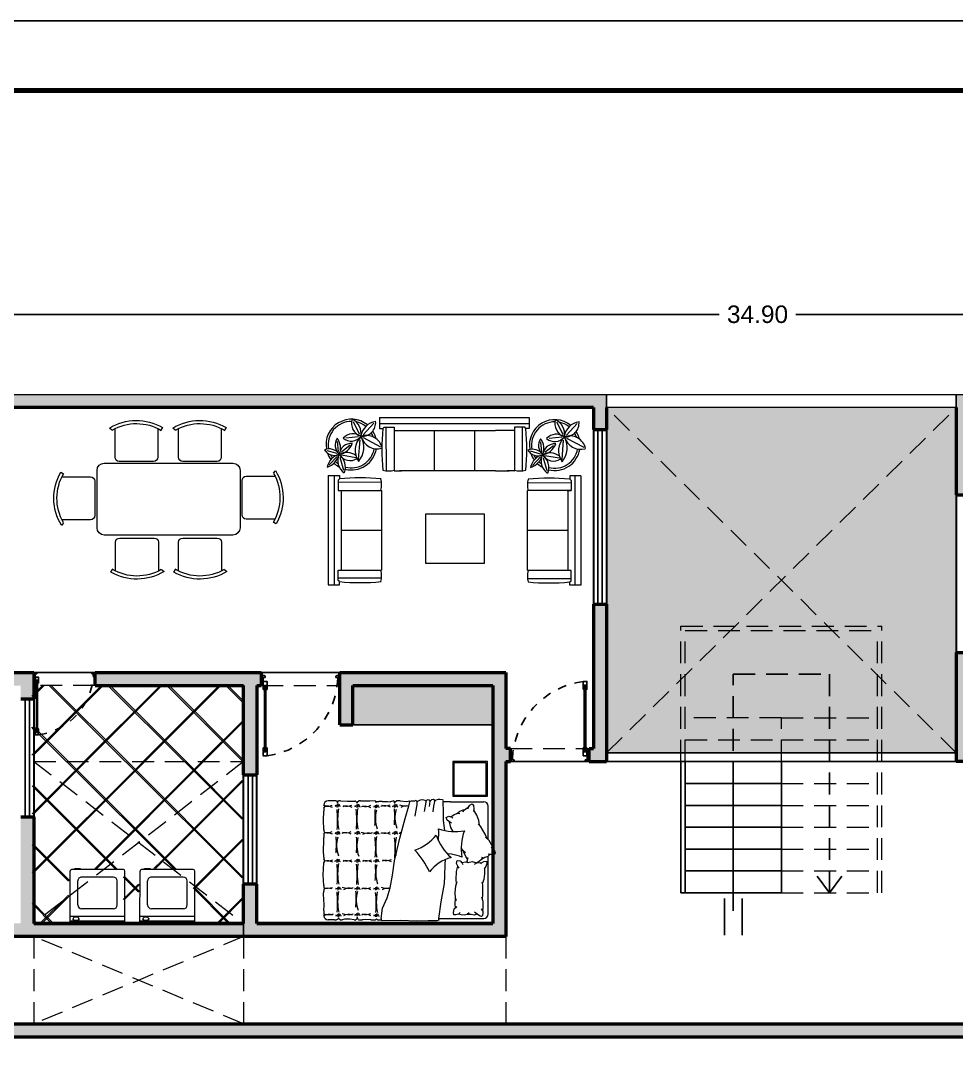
# Model space of a CAD drawing. Header units: millimetres. Extents: x 2999.9 to 3041.9, y 869.6 to 906.3.
# Drawn here: x 3012.57 to 3023.27, y 894.47 to 906.31 of the extents above; entities that cross this region are included whole.
import ezdxf

# ---------------------------------------------------------------- set-up
doc = ezdxf.new("R2010")
doc.units = ezdxf.units.MM
doc.linetypes.add('DASHED2', pattern=[9.525, 6.35, -3.175])
doc.linetypes.add('HIDDEN', pattern=[0.375, 0.25, -0.125])
for name, color, linetype, lineweight in [('01', 8, 'Continuous', 9), ('mori', 166, 'Continuous', 30), ('MOVI', 7, 'Continuous', 9), ('moviliario', 7, 'Continuous', 18)]:
    doc.layers.add(name, color=color, linetype=linetype, lineweight=lineweight)
for name, color, linetype in [('1 proyeccion', 253, 'DASHED2'), ('1 puerta 0009', 242, 'Continuous'), ('1 puerta 002', 7, 'Continuous'), ('Mobiliarios', 8, 'Continuous'), ('puerta madera', 36, 'Continuous')]:
    doc.layers.add(name, color=color, linetype=linetype)
doc.styles.add('COTAS', font='arial.ttf')
doc.dimstyles.new('COTAS_100', dxfattribs={"dimtxt": 0.2, "dimasz": 0.15, "dimexe": 0.1, "dimexo": 0.2, "dimgap": 0.1, "dimtad": 0, "dimrnd": 0.005, "dimzin": 4, "dimdsep": 46, "dimtxsty": 'COTAS', "dimblk": 'ARCHTICK', "dimcen": 0.2, "dimclrd": 256, "dimclre": 256, "dimclrt": 11, "dimadec": 0, "dimazin": 0, "dimtfac": 1, "dimtix": 1, "dimtofl": 0, "dimtmove": 0, "dimatfit": 3, "dimldrblk": 'ARCHTICK', "dimfxl": 1, "dimtolj": 1, "dimtzin": 0, "dimarcsym": 0})
pattern_1 = [(45, (947.19445, -205.14946), (-0.3367596, 0.3367596), []), (135, (947.19445, -205.14946), (-0.3367596, -0.3367596), [])]

# ---------------------------------------------------------------- blocks, each defined once
blk = doc.blocks.new('lavad')
at = {"layer": 'Mobiliarios', "color": 7, "lineweight": 0}
for p, q in [((-366.501, 16.961), (-366.5, 17.558)), ((-365.892, 17.575), (-366.483, 17.575)), ((-366.448, 17.575), (-366.448, 17.589)), ((-366.448, 17.589), (-366.384, 17.589)), ((-366.384, 17.589), (-366.384, 17.575)), ((-365.875, 16.96), (-365.875, 17.558)), ((-366.414, 17.171), (-366.413, 17.445)), ((-366.005, 17.488), (-366.37, 17.489)), ((-365.962, 17.17), (-365.962, 17.445)), ((-366.005, 17.127), (-366.37, 17.127)), ((-365.875, 17.04), (-366.501, 17.04)), ((-365.875, 16.984), (-366.501, 16.984)), ((-365.875, 16.96), (-366.501, 16.961)), ((-366.467, 17.014), (-366.467, 17.008)), ((-366.401, 17.014), (-366.401, 17.008))]:
    blk.add_line(p, q, dxfattribs=at)
for centre, radius, start, end in [((-366.483, 17.558), 0.0174, 89.9635, 179.9635), ((-365.892, 17.558), 0.0174, 359.9635, 89.9635), ((-366.37, 17.445), 0.0434, 89.9635, 179.9635), ((-366.005, 17.445), 0.0434, 359.9635, 89.9635), ((-366.37, 17.171), 0.0434, 179.9635, 269.9635), ((-366.005, 17.17), 0.0434, 269.9635, 359.9635)]:
    blk.add_arc(centre, radius, start, end, dxfattribs=at)
at = {"layer": 'Mobiliarios', "color": 7, "lineweight": 0, "extrusion": (0, 0, -1)}
blk.add_ellipse((-366.434, 17.014), major_axis=(-0.0334, 0), ratio=0.51079, dxfattribs=at)
blk.add_ellipse((-366.434, 17.008), major_axis=(-0.0334, 0), ratio=0.51079, start_param=3.141593, end_param=6.283185, dxfattribs=at)
blk = doc.blocks.new('p .9')
at = {"layer": '1 puerta 0009'}
h = blk.add_hatch(dxfattribs=at)
h.set_pattern_fill('_USER', color=256, scale=0.0049, angle=45, style=0, pattern_type=0)
h.set_pattern_definition([(45, (0, 0), (-0.003464823228, 0.003464823228), [])])
h.paths.add_polyline_path([(1148.931, 219.509), (1148.931, 219.464), (1148.947, 219.464), (1148.947, 220.225), (1148.931, 220.225), (1148.931, 220.18)])
at = {"layer": '1 proyeccion', "ltscale": 0.005}
blk.add_arc((1149.047, 219.339), 0.94, 97.9007, 177.8392, dxfattribs=at)
at = {"layer": '1 puerta 002'}
for p, q in [((1148.931, 220.18), (1148.931, 220.225)), ((1148.947, 220.225), (1148.931, 220.225)), ((1148.085, 219.419), (1148.108, 219.419)), ((1148.085, 219.352), (1148.085, 219.419)), ((1148.108, 219.419), (1148.108, 219.374)), ((1148.985, 219.419), (1148.963, 219.419)), ((1148.963, 219.419), (1148.963, 219.374)), ((1148.985, 219.352), (1148.985, 219.419)), ((1148.121, 219.352), (1148.085, 219.352)), ((1148.13, 219.374), (1148.108, 219.374)), ((1148.13, 219.374), (1148.13, 219.361)), ((1148.94, 219.374), (1148.94, 219.361)), ((1148.94, 219.374), (1148.963, 219.374)), ((1148.949, 219.352), (1148.985, 219.352))]:
    blk.add_line(p, q, dxfattribs=at)
blk.add_lwpolyline([(1148.931, 219.509), (1148.931, 220.18), (1148.918, 220.18), (1148.918, 220.27), (1148.961, 220.27), (1148.961, 220.18), (1148.947, 220.18)], dxfattribs=at)
blk.add_lwpolyline([(1148.947, 219.464), (1148.931, 219.464), (1148.931, 219.509), (1148.918, 219.509), (1148.918, 219.419), (1148.961, 219.419), (1148.961, 219.509), (1148.947, 219.509), (1148.947, 220.18), (1148.947, 220.225)], close=True, dxfattribs=at)
for centre, start, end in [((1148.121, 219.361), 270, 0), ((1148.949, 219.361), 180, 270)]:
    blk.add_arc(centre, 0.009, start, end, dxfattribs=at)
blk = doc.blocks.new('_ArchTick')
at = {"color": 0, "linetype": 'ByBlock', "const_width": 0.15}
blk.add_lwpolyline([(-0.5, -0.5), (0.5, 0.5)], dxfattribs=at)
blk = doc.blocks.new('*D21')
at = {"layer": '01', "lineweight": -2, "transparency": 16777216}
for p, q in [((3003.819, 902.238), (3003.819, 903.054)), ((3038.719, 902.238), (3038.719, 903.054)), ((3003.819, 902.954), (3020.559, 902.954)), ((3038.719, 902.954), (3021.433, 902.954))]:
    blk.add_line(p, q, dxfattribs=at)
at = {"layer": 'Defpoints', "color": 0, "transparency": 16777216}
for p in [(3038.719, 902.954), (3003.819, 902.038), (3038.719, 902.038)]:
    blk.add_point(p, dxfattribs=at)
at = {"layer": '01', "lineweight": -2, "transparency": 16777216, "xscale": 0.15, "yscale": 0.15, "zscale": 0.15, "rotation": 180}
blk.add_blockref('_ArchTick', (3003.819, 902.954), dxfattribs=at)
at = {"layer": '01', "lineweight": -2, "transparency": 16777216, "xscale": 0.15, "yscale": 0.15, "zscale": 0.15}
blk.add_blockref('_ArchTick', (3038.719, 902.954), dxfattribs=at)
at = {"layer": '01', "color": 11, "transparency": 16777216, "insert": (3020.996, 902.954), "char_height": 0.2, "attachment_point": 5, "style": 'COTAS'}
blk.add_mtext('\\A1;34.90', dxfattribs=at)
blk = doc.blocks.new('0B82D')
at = {"color": 7, "linetype": 'ByBlock', "lineweight": 0}
for p, q in [((-0.626, 0.801), (-0.607, 0.773)), ((-0.573, 0.784), (-0.573, 0.469)), ((-0.093, 0.469), (-0.093, 0.784)), ((-0.058, 0.773), (-0.03, 0.796)), ((0.084, 0.801), (0.103, 0.773)), ((0.137, 0.784), (0.137, 0.469)), ((0.617, 0.469), (0.617, 0.784)), ((0.652, 0.773), (0.68, 0.796)), ((0.738, 0.402), (-0.703, 0.402)), ((-0.525, 0.421), (-0.141, 0.421)), ((0.185, 0.421), (0.569, 0.421)), ((-1.157, 0.29), (-1.18, 0.318)), ((-0.853, 0.256), (-1.169, 0.256)), ((-0.783, 0.322), (-0.783, -0.322)), ((0.818, -0.322), (0.818, 0.322)), ((1.206, 0.249), (0.89, 0.249)), ((1.222, 0.302), (1.194, 0.283)), ((-0.805, -0.176), (-0.805, 0.208)), ((0.842, 0.201), (0.842, -0.183)), ((-1.169, -0.224), (-0.853, -0.224)), ((0.89, -0.231), (1.206, -0.231)), ((-1.185, -0.277), (-1.157, -0.258)), ((1.194, -0.266), (1.217, -0.294)), ((-0.703, -0.402), (0.023, -0.402)), ((-0.142, -0.436), (-0.526, -0.436)), ((0.023, -0.402), (0.738, -0.402)), ((0.562, -0.436), (0.178, -0.436)), ((-0.574, -0.484), (-0.574, -0.8)), ((-0.094, -0.8), (-0.094, -0.484)), ((0.13, -0.484), (0.13, -0.8)), ((0.61, -0.8), (0.61, -0.484)), ((-0.608, -0.789), (-0.636, -0.811)), ((-0.041, -0.817), (-0.059, -0.789)), ((0.095, -0.789), (0.067, -0.811)), ((0.663, -0.817), (0.644, -0.789))]:
    blk.add_line(p, q, dxfattribs=at)
for centre, radius, start, end in [((-0.333, 0.302), 0.579, 58.5054, 120.4019), ((-0.333, 0.302), 0.544, 60.0817, 120.6821), ((0.377, 0.302), 0.579, 58.5054, 120.4019), ((0.377, 0.302), 0.544, 60.0817, 120.6821), ((-0.525, 0.469), 0.048, 180, 270), ((-0.141, 0.469), 0.048, 270, 0), ((0.185, 0.469), 0.048, 180, 270), ((0.569, 0.469), 0.048, 270, 0), ((-0.703, 0.322), 0.08, 90, 180), ((0.738, 0.322), 0.08, 0, 90), ((-0.686, 0.016), 0.579, 148.5054, 210.4019), ((-0.686, 0.016), 0.544, 150.0817, 210.6821), ((-0.853, 0.208), 0.048, 0, 90), ((0.89, 0.201), 0.048, 90, 180), ((0.723, 0.009), 0.544, 330.0817, 30.6821), ((0.723, 0.009), 0.579, 328.5054, 30.4019), ((-0.853, -0.176), 0.048, 270, 360), ((0.89, -0.183), 0.048, 180, 270), ((-0.703, -0.322), 0.08, 180, 270), ((0.738, -0.322), 0.08, 270, 360), ((-0.526, -0.484), 0.048, 90, 180), ((-0.142, -0.484), 0.048, 0, 90), ((0.178, -0.484), 0.048, 90, 180), ((0.562, -0.484), 0.048, 0, 90), ((-0.334, -0.317), 0.579, 238.5054, 300.4019), ((-0.334, -0.317), 0.544, 240.0817, 300.6821), ((0.37, -0.317), 0.579, 238.5054, 300.4019), ((0.37, -0.317), 0.544, 240.0817, 300.6821)]:
    blk.add_arc(centre, radius, start, end, dxfattribs=at)
blk = doc.blocks.new('0C02D')
at = {"color": 0, "linetype": 'ByBlock', "lineweight": 0}
for p, q in [((0.024, 0.375), (-0.102, 0.138)), ((-0.307, 0.281), (-0.145, 0.131)), ((-0.33, -0.005), (-0.16, 0.079)), ((-0.104, -0.108), (-0.123, 0.067)), ((0.189, 0.07), (-0.078, 0.091)), ((0.133, -0.165), (0.168, 0.029)), ((0.09, -0.166), (-0.005, -0.048)), ((0.164, -0.188), (0.342, -0.14)), ((0.087, -0.206), (-0.055, -0.223)), ((0.114, -0.227), (0.074, -0.366)), ((0.152, -0.226), (0.271, -0.338))]:
    blk.add_line(p, q, dxfattribs=at)
for centre, radius, start, end in [((-0.092, 0.339), 0.24, 187.9837, 262.0826), ((-0.313, 0.115), 0.19, 356.834, 94.9195), ((-0.01, -0.03), 0.35, 103.4928, 122.3252), ((0.084, 0.179), 0.22, 102.106, 200.1749), ((-0.184, 0.328), 0.233, 285.7817, 15.3507), ((-0.01, -0.03), 0.35, 346.1915, 80.1916), ((-0.01, -0.03), 0.35, 140.8678, 280.2087), ((-0.01, -0.03), 0.32, 141.7508, 168.3677), ((-0.01, -0.03), 0.32, 109.0445, 120.8243), ((-0.01, -0.03), 0.32, 345.1624, 79.9119), ((-0.303, 0.161), 0.189, 252.4588, 340.924), ((-0.167, -0.108), 0.212, 78.3442, 154.7575), ((0.02, -0.009), 0.179, 142.2558, 228.0353), ((-0.228, -0.031), 0.17, 319.2212, 51.7942), ((0.068, 0.284), 0.262, 223.8495, 305.6071), ((0.028, -0.157), 0.298, 49.6917, 119.1053), ((0.31, -0.094), 0.211, 143.7337, 208.7027), ((0.038, -0.049), 0.172, 300.6452, 34.7063), ((-0.01, -0.03), 0.32, 179.3019, 280.4983), ((-0.106, -0.237), 0.234, 9.9352, 69.7681), ((0.141, -0.031), 0.167, 175.0386, 264.006), ((0.214, -0.021), 0.198, 242.4878, 326.9762), ((0.303, -0.344), 0.232, 70.8915, 139.9005), ((0.04, -0.401), 0.222, 68.3745, 127.9916), ((-0.004, -0.097), 0.158, 234.0564, 321.9353), ((0.22, -0.338), 0.172, 124.7099, 201.6743), ((-0.023, -0.264), 0.161, 301.256, 23.9088), ((0.052, -0.449), 0.262, 19.1579, 74.5483), ((0.344, -0.139), 0.229, 194.941, 258.8355), ((-0.01, -0.03), 0.32, 316.534, 324.6631), ((-0.01, -0.03), 0.35, 316.5106, 330.7133), ((-0.01, -0.03), 0.35, 289.3547, 305.9995), ((-0.01, -0.03), 0.32, 295.6062, 305.0739)]:
    blk.add_arc(centre, radius, start, end, dxfattribs=at)
blk = doc.blocks.new('rf')
at = {"color": 255, "lineweight": 5}
for p, q in [((2070.539, 1106.871), (2069.288, 1106.871)), ((2069.288, 1106.871), (2069.288, 1106.744)), ((2070.539, 1106.871), (2070.539, 1106.744)), ((2070.539, 1106.802), (2069.288, 1106.802)), ((2069.288, 1106.744), (2069.326, 1106.744)), ((2069.326, 1106.744), (2069.34, 1106.76)), ((2069.34, 1106.76), (2069.457, 1106.76)), ((2069.366, 1106.262), (2069.365, 1106.76)), ((2069.457, 1106.76), (2069.457, 1106.268)), ((2070.37, 1106.76), (2070.37, 1106.26)), ((2070.487, 1106.76), (2070.37, 1106.76)), ((2070.461, 1106.262), (2070.463, 1106.76)), ((2070.501, 1106.744), (2070.487, 1106.76)), ((2070.539, 1106.744), (2070.501, 1106.744)), ((2070.37, 1106.725), (2069.457, 1106.725)), ((2069.915, 1106.725), (2069.915, 1106.26)), ((2069.457, 1106.268), (2069.457, 1106.263)), ((2069.459, 1106.26), (2070.37, 1106.26)), ((2069.459, 1106.26), (2069.541, 1106.26)), ((2069.459, 1106.26), (2069.517, 1106.26)), ((2070.37, 1106.371), (2070.37, 1106.268)), ((2070.37, 1106.268), (2070.37, 1106.263)), ((2071.076, 1106.285), (2071.076, 1106.247)), ((2071.203, 1106.285), (2071.076, 1106.285)), ((2071.133, 1106.285), (2071.133, 1104.573)), ((2071.203, 1106.285), (2071.203, 1104.573)), ((2070.593, 1106.207), (2071.091, 1106.208)), ((2071.076, 1106.247), (2071.091, 1106.233)), ((2071.091, 1106.233), (2071.091, 1106.116)), ((2070.592, 1106.114), (2070.592, 1106.032)), ((2070.592, 1104.958), (2070.592, 1106.055)), ((2070.599, 1106.116), (2070.594, 1106.116)), ((2071.091, 1106.116), (2070.599, 1106.116)), ((2071.056, 1106.116), (2071.056, 1104.958)), ((2071.056, 1105.66), (2070.592, 1105.66)), ((2071.056, 1105.198), (2070.592, 1105.198)), ((2070.592, 1104.958), (2070.592, 1104.803)), ((2071.056, 1104.742), (2071.056, 1104.958)), ((2070.592, 1104.744), (2070.592, 1104.826)), ((2070.599, 1104.742), (2070.594, 1104.742)), ((2071.091, 1104.742), (2070.599, 1104.742)), ((2071.091, 1104.625), (2071.091, 1104.742)), ((2070.593, 1104.651), (2071.091, 1104.65)), ((2071.076, 1104.611), (2071.091, 1104.625)), ((2071.076, 1104.573), (2071.076, 1104.611)), ((2069.363, 1104.593), (2069.361, 1104.094)), ((2069.454, 1104.586), (2069.454, 1104.591)), ((2069.454, 1104.094), (2069.454, 1104.586)), ((2069.456, 1104.594), (2070.367, 1104.594)), ((2069.456, 1104.594), (2069.538, 1104.594)), ((2069.456, 1104.594), (2069.514, 1104.594)), ((2069.912, 1104.13), (2069.912, 1104.594)), ((2070.367, 1104.094), (2070.367, 1104.594)), ((2070.367, 1104.586), (2070.367, 1104.591)), ((2070.367, 1104.483), (2070.367, 1104.586)), ((2070.458, 1104.593), (2070.459, 1104.094)), ((2071.203, 1104.573), (2071.076, 1104.573)), ((2070.361, 1104.13), (2069.454, 1104.13)), ((2070.367, 1104.094), (2070.361, 1104.13)), ((2070.363, 1104.132), (2070.367, 1104.094)), ((2069.284, 1103.983), (2069.284, 1104.11)), ((2069.284, 1104.11), (2069.323, 1104.11)), ((2070.536, 1104.052), (2069.284, 1104.052)), ((2069.323, 1104.11), (2069.337, 1104.094)), ((2069.337, 1104.094), (2069.454, 1104.094)), ((2070.484, 1104.094), (2070.367, 1104.094)), ((2070.498, 1104.11), (2070.484, 1104.094)), ((2070.536, 1104.11), (2070.498, 1104.11)), ((2070.536, 1103.983), (2070.536, 1104.11)), ((2070.536, 1103.983), (2069.284, 1103.983))]:
    blk.add_line(p, q, dxfattribs=at)
blk.add_lwpolyline([(2069.535, 1105.088), (2069.535, 1105.754), (2070.101, 1105.754), (2070.101, 1105.088)], close=True, dxfattribs=at)
for centre, radius, start, end in [((2071.85, 1106.506), 2.535, 174.6069, 185.3931), ((2067.978, 1106.506), 2.535, 354.6069, 5.3931), ((2069.391, 1106.542), 0.281, 256.5803, 283.4197), ((2069.459, 1106.263), 0.00231, 180, 270), ((2070.368, 1106.263), 0.00231, 270, 0), ((2070.436, 1106.542), 0.281, 256.5803, 283.4197), ((2070.838, 1103.723), 2.535, 84.6069, 95.3931), ((2070.873, 1106.181), 0.281, 166.5803, 193.4197), ((2070.594, 1106.114), 0.00231, 90, 180), ((2070.594, 1104.744), 0.00231, 180, 270), ((2070.873, 1104.677), 0.281, 166.5803, 193.4197), ((2070.838, 1107.135), 2.535, 264.6069, 275.3931), ((2071.846, 1104.348), 2.535, 174.6069, 185.3931), ((2069.388, 1104.312), 0.281, 76.5803, 103.4197), ((2069.456, 1104.591), 0.00231, 90, 180), ((2070.365, 1104.591), 0.00231, 0, 90), ((2070.432, 1104.312), 0.281, 76.5803, 103.4197), ((2067.974, 1104.348), 2.535, 354.6069, 5.3931), ((2070.361, 1104.132), 0.00231, 270, 4.3203)]:
    blk.add_arc(centre, radius, start, end, dxfattribs=at)
at = {"layer": 'moviliario', "xscale": 0.8297961950302124, "yscale": 0.8297961950302124, "zscale": 0.8297961950302124, "rotation": 180}
for p in [(2070.885, 1106.582), (2070.88, 1104.256)]:
    blk.add_blockref('0C02D', p, dxfattribs=at)
blk = doc.blocks.new('wr')
at = {"layer": 'MOVI'}
for p, q in [((2047.938, 1103.539), (2047.901, 1103.499)), ((2048.002, 1103.576), (2047.938, 1103.539)), ((2048.034, 1103.585), (2048.002, 1103.576)), ((2048.034, 1103.585), (2048.02, 1103.563)), ((2048.098, 1103.55), (2048.123, 1103.524)), ((2047.496, 1103.1), (2047.496, 1103.48)), ((2047.93, 1103.529), (2047.545, 1103.529)), ((2048.782, 1103.529), (2048.118, 1103.529)), ((2048.123, 1103.524), (2048.134, 1103.49)), ((2048.134, 1103.49), (2048.156, 1103.452)), ((2048.832, 1102.967), (2048.832, 1103.48)), ((2048.189, 1103.296), (2048.189, 1103.301)), ((2048.189, 1103.224), (2048.189, 1103.228)), ((2047.496, 1103.1), (2047.496, 1103.014)), ((2047.634, 1103.164), (2047.631, 1103.168)), ((2048.097, 1103.109), (2048.091, 1103.061)), ((2047.496, 1103.014), (2047.485, 1103.017)), ((2048.212, 1103.037), (2048.155, 1103.042)), ((2048.344, 1103.033), (2048.212, 1103.037)), ((2048.846, 1102.967), (2048.832, 1102.967)), ((2047.476, 1102.857), (2047.475, 1102.84)), ((2047.475, 1102.84), (2047.48, 1102.819)), ((2047.491, 1102.866), (2047.476, 1102.857)), ((2047.477, 1102.932), (2047.494, 1102.917)), ((2047.55, 1102.858), (2047.491, 1102.866)), ((2047.494, 1102.917), (2047.545, 1102.904)), ((2047.545, 1102.904), (2047.611, 1102.897)), ((2047.478, 1102.706), (2047.496, 1102.712)), ((2047.485, 1102.689), (2047.478, 1102.706)), ((2047.48, 1102.819), (2047.5, 1102.815)), ((2047.496, 1102.712), (2047.531, 1102.714)), ((2047.5, 1102.815), (2047.606, 1102.798)), ((2047.531, 1102.714), (2047.612, 1102.7)), ((2047.496, 1102.635), (2047.485, 1102.635)), ((2047.498, 1102.634), (2047.498, 1102.634)), ((2047.612, 1102.7), (2047.662, 1102.689)), ((2047.486, 1102.524), (2047.485, 1102.482)), ((2047.485, 1102.449), (2047.495, 1102.411)), ((2047.493, 1102.317), (2047.493, 1102.28)), ((2048.832, 1102.304), (2048.846, 1102.304)), ((2048.846, 1102.262), (2048.846, 1102.304)), ((2048.846, 1102.187), (2048.846, 1102.242)), ((2047.485, 1102.069), (2047.485, 1102.05)), ((2047.489, 1102.014), (2047.489, 1102.004)), ((2048.846, 1102.045), (2048.846, 1102.091)), ((2048.846, 1101.996), (2048.846, 1102.017)), ((2047.487, 1101.842), (2047.485, 1101.818)), ((2047.485, 1101.795), (2047.485, 1101.698)), ((2048.846, 1101.838), (2048.846, 1101.858)), ((2048.846, 1101.771), (2048.846, 1101.795)), ((2047.539, 1101.649), (2047.534, 1101.649)), ((2047.571, 1101.649), (2047.603, 1101.649)), ((2047.813, 1101.649), (2047.826, 1101.649)), ((2047.856, 1101.649), (2047.905, 1101.649)), ((2048.128, 1101.649), (2048.15, 1101.649)), ((2048.454, 1101.649), (2048.481, 1101.649)), ((2048.496, 1101.649), (2048.517, 1101.649)), ((2048.743, 1101.649), (2048.777, 1101.649))]:
    blk.add_line(p, q, dxfattribs=at)
for points in [[(2048.034, 1103.585), (2048.056, 1103.602), (2048.08, 1103.609), (2048.096, 1103.605), (2048.101, 1103.582), (2048.098, 1103.55), (2048.096, 1103.531)], [(2047.762, 1103.431), (2047.71, 1103.422), (2047.651, 1103.4), (2047.592, 1103.364)], [(2047.92, 1103.519), (2047.866, 1103.494), (2047.774, 1103.443), (2047.75, 1103.419)], [(2048.131, 1103.462), (2048.156, 1103.452), (2048.178, 1103.427), (2048.194, 1103.395)], [(2048.205, 1103.444), (2048.193, 1103.455), (2048.178, 1103.479), (2048.176, 1103.51), (2048.204, 1103.514), (2048.237, 1103.501), (2048.263, 1103.482)], [(2048.208, 1103.373), (2048.195, 1103.399), (2048.19, 1103.439), (2048.193, 1103.455)], [(2048.432, 1103.466), (2048.382, 1103.483), (2048.319, 1103.492), (2048.251, 1103.491)], [(2048.612, 1103.465), (2048.553, 1103.469), (2048.448, 1103.47), (2048.415, 1103.461)], [(2048.744, 1103.467), (2048.712, 1103.474), (2048.638, 1103.473), (2048.586, 1103.456)], [(2048.744, 1103.467), (2048.721, 1103.454)], [(2048.744, 1103.467), (2048.771, 1103.47), (2048.796, 1103.465), (2048.808, 1103.454), (2048.801, 1103.431), (2048.783, 1103.405), (2048.759, 1103.372)], [(2047.575, 1103.301), (2047.559, 1103.305), (2047.534, 1103.319), (2047.518, 1103.345), (2047.54, 1103.361), (2047.575, 1103.367), (2047.607, 1103.362)], [(2047.612, 1103.241), (2047.588, 1103.257), (2047.565, 1103.29), (2047.559, 1103.305)], [(2048.155, 1103.297), (2048.123, 1103.273), (2048.056, 1103.242)], [(2048.189, 1103.296), (2048.174, 1103.291), (2048.135, 1103.302)], [(2048.189, 1103.298), (2048.181, 1103.346), (2048.189, 1103.385), (2048.195, 1103.399)], [(2048.189, 1103.225), (2048.184, 1103.274), (2048.189, 1103.298)], [(2048.768, 1103.312), (2048.785, 1103.291), (2048.792, 1103.258), (2048.79, 1103.222), (2048.781, 1103.192)], [(2048.783, 1103.405), (2048.792, 1103.37), (2048.784, 1103.335), (2048.785, 1103.291)], [(2047.633, 1103.166), (2047.602, 1103.204), (2047.59, 1103.242), (2047.588, 1103.257)], [(2047.669, 1103.102), (2047.64, 1103.142), (2047.628, 1103.184), (2047.631, 1103.206)], [(2048.079, 1103.269), (2048.056, 1103.242), (2048.022, 1103.22)], [(2048.256, 1103.197), (2048.232, 1103.182), (2048.201, 1103.168), (2048.168, 1103.174), (2048.171, 1103.21), (2048.199, 1103.233), (2048.214, 1103.239)], [(2048.432, 1103.168), (2048.384, 1103.164), (2048.294, 1103.166), (2048.232, 1103.182)], [(2048.764, 1103.21), (2048.781, 1103.192), (2048.79, 1103.161), (2048.79, 1103.136), (2048.761, 1103.134), (2048.722, 1103.142), (2048.693, 1103.171)], [(2047.741, 1103.111), (2047.727, 1103.086), (2047.707, 1103.059), (2047.676, 1103.048), (2047.66, 1103.08), (2047.674, 1103.114), (2047.683, 1103.127)], [(2047.836, 1103.128), (2047.789, 1103.103), (2047.727, 1103.086)], [(2048.628, 1103.169), (2048.595, 1103.157), (2048.537, 1103.153), (2048.458, 1103.16), (2048.408, 1103.175)], [(2048.708, 1103.156), (2048.668, 1103.151), (2048.595, 1103.157)], [(2047.485, 1103.017), (2047.479, 1103.015), (2047.473, 1103.009), (2047.471, 1102.977), (2047.469, 1102.956)], [(2047.469, 1102.956), (2047.477, 1102.932)], [(2047.825, 1103.032), (2047.712, 1103.02), (2047.613, 1103.017), (2047.496, 1103.014)], [(2048.832, 1102.967), (2048.642, 1102.99), (2048.432, 1103.029), (2048.344, 1103.033)], [(2048.846, 1102.967), (2048.855, 1102.961), (2048.858, 1102.948), (2048.857, 1102.843), (2048.861, 1102.712), (2048.854, 1102.526), (2048.857, 1102.319), (2048.854, 1102.305), (2048.846, 1102.304)], [(2047.488, 1102.923), (2047.478, 1102.917), (2047.469, 1102.905), (2047.473, 1102.88), (2047.491, 1102.866)], [(2047.491, 1102.817), (2047.481, 1102.808), (2047.474, 1102.783), (2047.477, 1102.752), (2047.489, 1102.729), (2047.496, 1102.712)], [(2047.498, 1102.634), (2047.491, 1102.636), (2047.488, 1102.641), (2047.484, 1102.652), (2047.485, 1102.689)], [(2047.486, 1102.524), (2047.493, 1102.596), (2047.485, 1102.635)], [(2048.832, 1102.304), (2048.715, 1102.32), (2048.596, 1102.375), (2048.482, 1102.41), (2048.337, 1102.436), (2048.171, 1102.459), (2047.912, 1102.518), (2047.686, 1102.579), (2047.543, 1102.622), (2047.496, 1102.635)], [(2047.485, 1102.449), (2047.5, 1102.456), (2047.513, 1102.46), (2047.492, 1102.469), (2047.485, 1102.482)], [(2047.525, 1102.472), (2047.536, 1102.469), (2047.543, 1102.474), (2047.553, 1102.497)], [(2047.562, 1102.473), (2047.553, 1102.471), (2047.543, 1102.475), (2047.532, 1102.492)], [(2047.833, 1102.472), (2047.843, 1102.469), (2047.851, 1102.474), (2047.861, 1102.497)], [(2047.869, 1102.473), (2047.861, 1102.471), (2047.851, 1102.475), (2047.84, 1102.492)], [(2047.493, 1102.317), (2047.492, 1102.378), (2047.495, 1102.411)], [(2047.528, 1102.456), (2047.539, 1102.462), (2047.548, 1102.458), (2047.555, 1102.433)], [(2047.564, 1102.459), (2047.556, 1102.462), (2047.548, 1102.458), (2047.545, 1102.438)], [(2047.836, 1102.456), (2047.847, 1102.462), (2047.856, 1102.458), (2047.863, 1102.433)], [(2047.872, 1102.459), (2047.864, 1102.462), (2047.856, 1102.458), (2047.852, 1102.438)], [(2047.485, 1102.069), (2047.485, 1102.176), (2047.482, 1102.238), (2047.492, 1102.242), (2047.505, 1102.245), (2047.492, 1102.255), (2047.493, 1102.28)], [(2047.53, 1102.257), (2047.54, 1102.254), (2047.548, 1102.259), (2047.557, 1102.281)], [(2047.532, 1102.24), (2047.543, 1102.246), (2047.552, 1102.243), (2047.559, 1102.217)], [(2047.566, 1102.258), (2047.557, 1102.256), (2047.547, 1102.259), (2047.536, 1102.276)], [(2047.568, 1102.243), (2047.56, 1102.246), (2047.552, 1102.243), (2047.549, 1102.223)], [(2047.833, 1102.257), (2047.843, 1102.254), (2047.851, 1102.259), (2047.861, 1102.281)], [(2047.836, 1102.24), (2047.847, 1102.246), (2047.856, 1102.243), (2047.863, 1102.217)], [(2047.869, 1102.258), (2047.861, 1102.256), (2047.851, 1102.259), (2047.84, 1102.276)], [(2047.872, 1102.243), (2047.864, 1102.246), (2047.856, 1102.243), (2047.852, 1102.223)], [(2048.151, 1102.257), (2048.161, 1102.254), (2048.169, 1102.259), (2048.179, 1102.281)], [(2048.154, 1102.24), (2048.165, 1102.246), (2048.174, 1102.243), (2048.181, 1102.217)], [(2048.187, 1102.258), (2048.179, 1102.256), (2048.169, 1102.259), (2048.158, 1102.276)], [(2048.19, 1102.243), (2048.182, 1102.246), (2048.174, 1102.243), (2048.171, 1102.223)], [(2048.468, 1102.257), (2048.478, 1102.254), (2048.486, 1102.259), (2048.496, 1102.281)], [(2048.47, 1102.24), (2048.482, 1102.246), (2048.491, 1102.243), (2048.497, 1102.217)], [(2048.504, 1102.258), (2048.496, 1102.256), (2048.485, 1102.259), (2048.475, 1102.276)], [(2048.506, 1102.243), (2048.498, 1102.246), (2048.491, 1102.243), (2048.487, 1102.223)], [(2048.775, 1102.257), (2048.786, 1102.254), (2048.793, 1102.259), (2048.803, 1102.281)], [(2048.778, 1102.24), (2048.789, 1102.246), (2048.798, 1102.243), (2048.805, 1102.217)], [(2048.812, 1102.258), (2048.803, 1102.256), (2048.793, 1102.259), (2048.782, 1102.276)], [(2048.814, 1102.243), (2048.806, 1102.246), (2048.798, 1102.243), (2048.795, 1102.223)], [(2048.846, 1102.262), (2048.835, 1102.251), (2048.846, 1102.242)], [(2048.846, 1102.187), (2048.841, 1102.131), (2048.846, 1102.091)], [(2047.489, 1102.014), (2047.5, 1102.024), (2047.513, 1102.031), (2047.495, 1102.035), (2047.485, 1102.05)], [(2047.487, 1101.842), (2047.491, 1101.917), (2047.489, 1102.004)], [(2047.525, 1102.041), (2047.535, 1102.038), (2047.543, 1102.042), (2047.553, 1102.065)], [(2047.527, 1102.024), (2047.539, 1102.03), (2047.547, 1102.027), (2047.554, 1102.001)], [(2047.561, 1102.042), (2047.553, 1102.039), (2047.542, 1102.043), (2047.532, 1102.06)], [(2047.563, 1102.027), (2047.555, 1102.03), (2047.547, 1102.027), (2047.544, 1102.006)], [(2047.833, 1102.041), (2047.843, 1102.038), (2047.851, 1102.042), (2047.861, 1102.065)], [(2047.836, 1102.024), (2047.847, 1102.03), (2047.856, 1102.027), (2047.863, 1102.001)], [(2047.869, 1102.042), (2047.861, 1102.039), (2047.851, 1102.043), (2047.84, 1102.06)], [(2047.872, 1102.027), (2047.864, 1102.03), (2047.856, 1102.027), (2047.852, 1102.006)], [(2048.151, 1102.042), (2048.161, 1102.039), (2048.169, 1102.044), (2048.179, 1102.066)], [(2048.154, 1102.025), (2048.165, 1102.031), (2048.174, 1102.028), (2048.181, 1102.002)], [(2048.187, 1102.043), (2048.179, 1102.041), (2048.169, 1102.044), (2048.158, 1102.061)], [(2048.19, 1102.028), (2048.182, 1102.031), (2048.174, 1102.028), (2048.171, 1102.007)], [(2048.468, 1102.041), (2048.478, 1102.038), (2048.486, 1102.042), (2048.496, 1102.065)], [(2048.47, 1102.024), (2048.482, 1102.03), (2048.491, 1102.027), (2048.497, 1102.001)], [(2048.504, 1102.042), (2048.496, 1102.039), (2048.485, 1102.043), (2048.475, 1102.06)], [(2048.506, 1102.027), (2048.498, 1102.03), (2048.491, 1102.027), (2048.487, 1102.006)], [(2048.766, 1102.041), (2048.776, 1102.038), (2048.784, 1102.042), (2048.794, 1102.065)], [(2048.768, 1102.024), (2048.78, 1102.03), (2048.789, 1102.027), (2048.796, 1102.001)], [(2048.802, 1102.042), (2048.794, 1102.039), (2048.783, 1102.043), (2048.773, 1102.06)], [(2048.804, 1102.027), (2048.796, 1102.03), (2048.789, 1102.027), (2048.785, 1102.006)], [(2048.846, 1102.045), (2048.832, 1102.04), (2048.816, 1102.03), (2048.835, 1102.027), (2048.846, 1102.017)], [(2048.846, 1101.996), (2048.84, 1101.949), (2048.84, 1101.887), (2048.846, 1101.858)], [(2047.485, 1101.795), (2047.501, 1101.801), (2047.511, 1101.805), (2047.498, 1101.81), (2047.485, 1101.818)], [(2047.52, 1101.814), (2047.53, 1101.811), (2047.538, 1101.816), (2047.548, 1101.838)], [(2047.523, 1101.797), (2047.534, 1101.803), (2047.543, 1101.8), (2047.55, 1101.774)], [(2047.556, 1101.815), (2047.548, 1101.813), (2047.538, 1101.816), (2047.527, 1101.833)], [(2047.559, 1101.8), (2047.551, 1101.803), (2047.543, 1101.8), (2047.54, 1101.779)], [(2047.833, 1101.814), (2047.843, 1101.811), (2047.851, 1101.816), (2047.861, 1101.838)], [(2047.836, 1101.797), (2047.847, 1101.803), (2047.856, 1101.8), (2047.863, 1101.774)], [(2047.869, 1101.815), (2047.861, 1101.813), (2047.851, 1101.816), (2047.84, 1101.833)], [(2047.872, 1101.8), (2047.864, 1101.803), (2047.856, 1101.8), (2047.852, 1101.779)], [(2048.151, 1101.813), (2048.161, 1101.81), (2048.169, 1101.815), (2048.179, 1101.837)], [(2048.154, 1101.796), (2048.165, 1101.802), (2048.174, 1101.799), (2048.181, 1101.773)], [(2048.187, 1101.814), (2048.179, 1101.812), (2048.169, 1101.815), (2048.158, 1101.832)], [(2048.19, 1101.799), (2048.182, 1101.802), (2048.174, 1101.799), (2048.171, 1101.779)], [(2048.468, 1101.823), (2048.478, 1101.82), (2048.486, 1101.825), (2048.496, 1101.847)], [(2048.47, 1101.806), (2048.482, 1101.812), (2048.491, 1101.809), (2048.497, 1101.784)], [(2048.504, 1101.824), (2048.496, 1101.822), (2048.485, 1101.825), (2048.475, 1101.842)], [(2048.506, 1101.809), (2048.498, 1101.813), (2048.491, 1101.809), (2048.487, 1101.789)], [(2048.774, 1101.823), (2048.785, 1101.82), (2048.792, 1101.825), (2048.802, 1101.847)], [(2048.777, 1101.806), (2048.788, 1101.812), (2048.797, 1101.809), (2048.804, 1101.784)], [(2048.811, 1101.824), (2048.802, 1101.822), (2048.792, 1101.825), (2048.781, 1101.842)], [(2048.813, 1101.809), (2048.805, 1101.813), (2048.797, 1101.809), (2048.794, 1101.789)], [(2048.846, 1101.838), (2048.838, 1101.827), (2048.824, 1101.817), (2048.841, 1101.81), (2048.846, 1101.795)], [(2048.846, 1101.771), (2048.847, 1101.732), (2048.846, 1101.698)], [(2047.571, 1101.649), (2047.547, 1101.666), (2047.544, 1101.667), (2047.539, 1101.649)], [(2047.813, 1101.649), (2047.708, 1101.645), (2047.603, 1101.649)], [(2047.856, 1101.649), (2047.852, 1101.662), (2047.848, 1101.663), (2047.826, 1101.649)], [(2048.128, 1101.649), (2048.049, 1101.645), (2047.946, 1101.651), (2047.905, 1101.649)], [(2048.454, 1101.649), (2048.331, 1101.643), (2048.196, 1101.649), (2048.175, 1101.661), (2048.168, 1101.663), (2048.15, 1101.649)], [(2048.743, 1101.649), (2048.674, 1101.652), (2048.553, 1101.646), (2048.517, 1101.649)], [(2048.802, 1101.649), (2048.791, 1101.659), (2048.788, 1101.667), (2048.785, 1101.657), (2048.777, 1101.649)]]:
    blk.add_lwpolyline(points, dxfattribs=at)
for points in [[(2047.432, 1103.52), (2047.036, 1103.52), (2047.036, 1103.124), (2047.432, 1103.124)], [(2047.419, 1103.507), (2047.049, 1103.507), (2047.049, 1103.137), (2047.419, 1103.137)]]:
    blk.add_lwpolyline(points, close=True, dxfattribs=at)
for centre, radius, start, end in [((2047.545, 1103.48), 0.0495, 90, 180), ((2048.782, 1103.48), 0.0495, 360, 90), ((2047.259, 1103.151), 0.578, 340.9059, 10.6528), ((2048.032, 1103.796), 0.576, 249.159, 279.9254), ((2048.56, 1103.041), 0.468, 156.3276, 171.5768), ((2047.698, 1103.483), 0.576, 288.238, 319.0044), ((2048.584, 1103.229), 0.468, 195.4066, 232.4063), ((2047.863, 1102.009), 0.955, 85.311, 93.4716), ((2047.505, 1102.495), 0.578, 19.9849, 49.7318), ((2048.694, 1101.989), 0.955, 114.4421, 132.5506), ((2047.336, 1102.585), 0.208, 340.2707, 10.4931), ((2047.669, 1102.593), 0.125, 167.0109, 209.9939), ((2047.677, 1102.822), 0.359, 254.849, 289.5867), ((2047.734, 1102.564), 0.121, 338.4806, 345.7602), ((2048, 1102.556), 0.146, 189.385, 197.3557), ((2048.015, 1103.078), 0.612, 259.4126, 278.9636), ((2048.034, 1101.391), 1.075, 84.4158, 96.6746), ((2047.423, 1102.354), 0.121, 338.4806, 27.2489), ((2047.689, 1102.347), 0.146, 153.8397, 197.3557), ((2047.659, 1101.294), 1.167, 84.9942, 93.9649), ((2047.734, 1102.354), 0.121, 338.4806, 27.2489), ((2048, 1102.347), 0.146, 153.8397, 197.3557), ((2048.047, 1102.367), 0.121, 338.4806, 27.2489), ((2048.314, 1102.36), 0.146, 153.8397, 197.3557), ((2048.278, 1102.374), 0.208, 340.2707, 10.0812), ((2048.611, 1102.381), 0.125, 167.6806, 209.9939), ((2047.667, 1101.071), 1.167, 84.9942, 93.9649), ((2047.685, 1102.599), 0.359, 254.849, 289.5867), ((2048.007, 1102.855), 0.612, 259.4126, 281.6476), ((2048.026, 1101.168), 1.075, 84.4158, 96.6746), ((2048.295, 1101.076), 1.167, 84.9942, 93.9649), ((2048.313, 1102.603), 0.359, 254.849, 289.5867), ((2048.639, 1102.862), 0.612, 259.4126, 281.6476), ((2048.658, 1101.175), 1.075, 84.4158, 96.6746), ((2047.429, 1102.133), 0.121, 338.4806, 27.2489), ((2047.695, 1102.125), 0.146, 153.8397, 197.3557), ((2047.647, 1102.148), 0.208, 340.2707, 16.0147), ((2047.98, 1102.156), 0.125, 161.0081, 209.9939), ((2048.051, 1102.141), 0.121, 338.4806, 27.2489), ((2048.317, 1102.134), 0.146, 153.8397, 197.3557), ((2048.368, 1102.133), 0.121, 338.4806, 27.2489), ((2048.634, 1102.125), 0.146, 153.8397, 197.3557), ((2048.665, 1102.133), 0.121, 338.4806, 27.2489), ((2048.931, 1102.125), 0.146, 153.8397, 197.3557), ((2047.687, 1102.639), 0.612, 259.4126, 281.6476), ((2047.706, 1100.952), 1.075, 84.4158, 96.6746), ((2047.98, 1100.86), 1.167, 84.9942, 93.9649), ((2047.998, 1102.387), 0.359, 254.849, 289.5867), ((2048.317, 1102.643), 0.612, 259.4126, 281.6476), ((2048.336, 1100.956), 1.075, 84.4158, 96.6746), ((2048.599, 1100.853), 1.167, 84.9942, 93.9649), ((2048.617, 1102.38), 0.359, 254.849, 289.5867), ((2047.426, 1101.916), 0.121, 338.4806, 27.2489), ((2047.692, 1101.909), 0.146, 153.8397, 197.3557), ((2047.73, 1101.907), 0.121, 338.4806, 27.2489), ((2047.997, 1101.9), 0.146, 153.8397, 197.3557), ((2048.052, 1101.916), 0.121, 338.4806, 27.2489), ((2048.318, 1101.909), 0.146, 153.8397, 197.3557), ((2048.277, 1101.929), 0.208, 340.2707, 16.0147), ((2048.61, 1101.937), 0.125, 161.0081, 209.9939), ((2048.578, 1101.929), 0.208, 340.2707, 16.0147), ((2048.91, 1101.937), 0.125, 161.0081, 209.9939), ((2047.689, 1102.42), 0.612, 259.4126, 281.6476), ((2047.708, 1100.733), 1.075, 84.4158, 96.6746), ((2047.977, 1100.627), 1.167, 84.9942, 93.9649), ((2047.995, 1102.155), 0.359, 254.849, 289.5867), ((2048.315, 1102.42), 0.612, 259.4126, 281.6476), ((2048.334, 1100.733), 1.075, 84.4158, 96.6746), ((2048.634, 1102.42), 0.612, 259.4126, 281.6476), ((2048.653, 1100.733), 1.075, 84.4158, 96.6746), ((2048.578, 1101.703), 0.208, 345.4194, 16.0147), ((2047.534, 1101.698), 0.0495, 180, 270), ((2047.426, 1101.69), 0.121, 348.8147, 27.2489), ((2047.692, 1101.683), 0.146, 153.8397, 186.5494), ((2047.73, 1101.69), 0.121, 346.6664, 27.2489), ((2047.997, 1101.683), 0.146, 153.8397, 188.5015), ((2048.052, 1101.696), 0.121, 343.8687, 27.2489), ((2048.318, 1101.689), 0.146, 153.8397, 191.1795), ((2048.277, 1101.692), 0.208, 348.0045, 16.0147), ((2048.61, 1101.7), 0.125, 161.0081, 204.1596), ((2048.91, 1101.711), 0.125, 161.0081, 209.7952), ((2048.796, 1101.698), 0.0495, 276.5164, 360)]:
    blk.add_arc(centre, radius, start, end, dxfattribs=at)

msp = doc.modelspace()

# ---------------------------------------------------------------- hatches: boundary and pattern name
h = msp.add_hatch(color=256)
h.dxf.hatch_style = 1
h.paths.add_polyline_path([(3019.269, 902.038), (3012.13, 902.038), (3012.13, 901.888), (3019.119, 901.888), (3019.119, 901.638), (3019.269, 901.638), (3019.269, 901.888)])
h = msp.add_hatch(color=0)
h.dxf.hatch_style = 1
h.paths.add_polyline_path([(3032.369, 894.838), (3029.969, 894.838), (3029.969, 895.338), (3029.819, 895.338), (3029.819, 894.838), (3027.419, 894.838), (3027.419, 895.438), (3027.269, 895.438), (3027.269, 894.838), (3024.569, 894.838), (3024.569, 897.838), (3025.769, 897.838), (3025.769, 897.988), (3024.369, 897.988), (3024.369, 897.838), (3024.419, 897.838), (3024.419, 894.838), (3024.419, 894.688), (3032.369, 894.688)])
h.paths.add_polyline_path([(3031.419, 897.988), (3029.319, 897.988), (3029.319, 897.938), (3027.983, 897.938), (3027.983, 897.988), (3026.769, 897.988), (3026.769, 897.838), (3027.269, 897.838), (3027.269, 897.788), (3027.419, 897.788), (3027.419, 897.838), (3027.983, 897.838), (3027.983, 897.888), (3029.319, 897.888), (3029.319, 897.838), (3029.819, 897.838), (3029.819, 897.338), (3029.969, 897.338), (3029.969, 897.838), (3031.419, 897.838)], flags=17)
h.paths.add_polyline_path([(3030.709, 901.888), (3032.169, 901.888), (3032.169, 902.038), (3023.269, 902.038), (3023.269, 901.888), (3023.269, 900.888), (3023.419, 900.888), (3023.419, 901.888), (3030.559, 901.888), (3030.559, 899.137), (3030.109, 899.137), (3030.109, 898.987), (3030.709, 898.987), (3030.709, 899.188), (3031.419, 899.188), (3031.419, 899.337), (3030.709, 899.337)])
h.paths.add_polyline_path([(3023.419, 899.088), (3023.269, 899.088), (3023.269, 897.838), (3023.469, 897.838), (3023.469, 897.988), (3023.419, 897.988)])
h = msp.add_hatch()
h.set_pattern_fill('SWAMP', color=76, scale=0.003)
h.set_pattern_definition([(0, (947.19445, -205.14946), (0.0381, 0.0659911357), [0.009525, -0.066675]), (90, (947.19921, -205.149462), (-0.0381, 0.0659911357), [0.0047625, -0.1272197714]), (90, (947.200402, -205.149462), (-0.0381, 0.0659911357), [0.00381, -0.1281722714]), (90, (947.19802, -205.149462), (-0.0381, 0.0659911357), [0.00381, -0.1281722714]), (60, (947.20159, -205.14946), (-0.0381, 0.0659911357), [0.003048, -0.073152]), (120, (947.19683, -205.14946), (-0.0762, 3e-11), [0.003048, -0.073152])])
h.paths.add_polyline_path([(3023.269, 901.888), (3019.269, 901.888), (3021.269, 899.913)])
h.paths.add_polyline_path([(3019.269, 901.888), (3019.269, 901.638), (3019.269, 899.638), (3019.269, 897.938), (3020.269, 898.925), (3020.269, 899.088), (3020.434, 899.088), (3021.269, 899.913)])
h.paths.add_polyline_path([(3023.269, 900.888), (3023.269, 901.888), (3021.269, 899.913), (3022.104, 899.088), (3022.269, 899.088), (3022.269, 898.925), (3023.269, 897.938), (3023.269, 899.088)])
h.paths.add_polyline_path([(3022.269, 898.925), (3022.104, 899.088), (3020.434, 899.088), (3020.269, 898.925), (3020.269, 898.088), (3020.769, 898.088), (3020.769, 898.588), (3021.769, 898.588), (3021.769, 898.088), (3022.269, 898.088)])
h.paths.add_polyline_path([(3021.269, 899.913), (3020.434, 899.088), (3022.104, 899.088)])
h.paths.add_polyline_path([(3020.434, 899.088), (3020.269, 899.088), (3020.269, 898.925)], flags=17)
h.paths.add_polyline_path([(3022.269, 899.088), (3022.104, 899.088), (3022.269, 898.925)], flags=17)
h.paths.add_polyline_path([(3022.269, 898.925), (3022.269, 898.088), (3022.269, 897.938), (3023.269, 897.938)], flags=17)
h.paths.add_polyline_path([(3022.269, 898.088), (3021.769, 898.088), (3021.769, 897.938), (3022.269, 897.938)], flags=17)
h.paths.add_polyline_path([(3021.769, 898.088), (3021.269, 898.088), (3021.269, 897.938), (3021.769, 897.938)], flags=17)
h.paths.add_polyline_path([(3021.269, 898.088), (3020.769, 898.088), (3020.769, 897.938), (3021.269, 897.938)], flags=17)
h.paths.add_polyline_path([(3020.769, 898.088), (3020.269, 898.088), (3020.269, 897.938), (3020.769, 897.938)], flags=17)
h.paths.add_polyline_path([(3020.269, 898.925), (3019.269, 897.938), (3020.269, 897.938), (3020.269, 898.088)], flags=17)
h.paths.add_polyline_path([(3021.769, 898.588), (3020.769, 898.588), (3020.769, 898.088), (3021.269, 898.088), (3021.769, 898.088)], flags=17)
h = msp.add_hatch(color=256)
h.dxf.hatch_style = 1
h.paths.add_polyline_path([(3018.119, 897.838), (3018.169, 897.838), (3018.169, 897.988), (3018.119, 897.988), (3018.119, 898.858), (3016.219, 898.858), (3016.219, 898.258), (3016.369, 898.258), (3016.369, 898.708), (3017.969, 898.708), (3017.969, 896.846), (3017.971, 896.841), (3017.987, 896.819), (3017.995, 896.795), (3017.991, 896.779), (3017.969, 896.774), (3017.969, 895.988), (3015.269, 895.988), (3015.269, 896.438), (3015.119, 896.438), (3015.119, 895.988), (3015.119, 895.838), (3018.119, 895.838)])
h.paths.add_polyline_path([(3019.269, 899.638), (3019.119, 899.638), (3019.119, 897.988), (3019.069, 897.988), (3019.069, 897.838), (3019.269, 897.838)])
h.paths.add_polyline_path([(3015.319, 898.858), (3013.419, 898.858), (3013.419, 898.805), (3013.419, 898.708), (3015.119, 898.708), (3015.119, 897.688), (3015.269, 897.688), (3015.269, 898.708), (3015.319, 898.708)])
h = msp.add_hatch(color=256)
h.dxf.hatch_style = 1
h.paths.add_polyline_path([(3015.119, 895.988), (3012.719, 895.988), (3012.719, 897.208), (3012.569, 897.208), (3012.569, 896.001), (3012.569, 895.988), (3009.669, 895.988), (3009.669, 897.273), (3010.119, 897.273), (3010.119, 898.708), (3010.219, 898.708), (3010.219, 898.858), (3008.869, 898.858), (3008.869, 898.708), (3009.969, 898.708), (3009.969, 897.423), (3009.519, 897.423), (3009.519, 895.988), (3009.519, 895.838), (3015.119, 895.838)])
h.paths.add_polyline_path([(3012.719, 898.858), (3011.119, 898.858), (3011.119, 898.708), (3012.569, 898.708), (3012.569, 898.558), (3012.719, 898.558)])
h = msp.add_hatch()
h.set_pattern_fill('NET', color=251, scale=0.15, angle=45)
h.set_pattern_definition([(45, (947.17227, -205.15263), (-0.3367596, 0.3367596), []), (135, (947.17227, -205.15263), (-0.3367596, -0.3367596), [])])
h.paths.add_polyline_path([(3013.112, 896.305), (3012.697, 895.985), (3013.112, 895.985)])
h.paths.add_polyline_path([(3015.097, 898.705), (3013.397, 898.705), (3013.362, 898.705, -0.312631), (3012.75, 898.141), (3012.716, 898.141), (3012.716, 898.211), (3012.727, 898.211), (3012.727, 898.705), (3012.697, 898.705), (3012.697, 898.555), (3012.697, 897.834), (3015.097, 897.834)])
h.paths.add_polyline_path([(3013.362, 898.705), (3012.739, 898.705), (3012.739, 898.211), (3012.75, 898.211), (3012.75, 898.141, 0.312631)], flags=17)
h = msp.add_hatch()
h.set_pattern_fill('NET', color=251, scale=0.15, angle=45)
h.set_pattern_definition(pattern_1)
h.paths.add_polyline_path([(3013.134, 896.308), (3012.719, 895.988), (3013.134, 895.988)])
h.paths.add_polyline_path([(3015.119, 898.708), (3013.419, 898.708), (3013.384, 898.708, -0.312631), (3012.772, 898.144), (3012.738, 898.144), (3012.738, 898.214), (3012.749, 898.214), (3012.749, 898.708), (3012.719, 898.708), (3012.719, 898.558), (3012.719, 897.838), (3015.119, 897.838)])
h.paths.add_polyline_path([(3013.384, 898.708), (3012.761, 898.708), (3012.761, 898.214), (3012.772, 898.214), (3012.772, 898.144, 0.312631)], flags=17)
h = msp.add_hatch(color=256)
h.dxf.hatch_style = 1
h.set_gradient(color1=(127, 63, 0), color2=(143, 71, 0), one_color=1, tint=0.28, name='CYLINDER')
h.paths.add_polyline_path([(3017.969, 898.258), (3017.969, 898.708), (3016.369, 898.708), (3016.369, 898.258)])
h = msp.add_hatch()
h.set_pattern_fill('NET', color=251, scale=0.15, angle=45)
h.set_pattern_definition([(45, (947.1762, -205.1497), (-0.3367596, 0.3367596), []), (135, (947.1762, -205.1497), (-0.3367596, -0.3367596), [])])
h.paths.add_polyline_path([(3012.701, 897.837), (3012.701, 897.208), (3012.701, 895.988), (3013.116, 896.308), (3013.116, 896.585, -0.414214), (3013.133, 896.603), (3013.168, 896.603), (3013.168, 896.616), (3013.232, 896.616), (3013.507, 896.609), (3013.901, 896.913)])
h.paths.add_polyline_path([(3015.101, 897.837), (3012.701, 897.837), (3013.901, 896.913)])
h.paths.add_polyline_path([(3015.101, 897.687), (3015.101, 897.837), (3013.901, 896.913), (3014.303, 896.603), (3014.523, 896.603, -0.414214), (3014.54, 896.585), (3014.54, 896.42), (3015.101, 895.988), (3015.101, 896.438)])
h.paths.add_polyline_path([(3013.901, 896.913), (3013.499, 896.603), (3013.724, 896.603, -0.414214), (3013.741, 896.585), (3013.741, 895.988), (3013.915, 895.988), (3013.915, 896.585, -0.414214), (3013.932, 896.603), (3013.967, 896.603), (3013.967, 896.616), (3014.031, 896.616), (3014.295, 896.609)])
h.paths.add_polyline_path([(3014.54, 896.42), (3014.54, 895.988), (3015.101, 895.988)], flags=17)
h = msp.add_hatch()
h.set_pattern_fill('NET', color=251, scale=0.15, angle=45)
h.set_pattern_definition(pattern_1)
h.paths.add_polyline_path([(3012.719, 897.838), (3012.719, 897.208), (3012.719, 895.988), (3013.134, 896.308), (3013.134, 896.586, -0.414214), (3013.152, 896.603), (3013.186, 896.603), (3013.186, 896.616), (3013.25, 896.616), (3013.525, 896.609), (3013.919, 896.913)])
h.paths.add_polyline_path([(3015.119, 897.838), (3012.719, 897.838), (3013.919, 896.913)])
h.paths.add_polyline_path([(3015.119, 897.688), (3015.119, 897.838), (3013.919, 896.913), (3014.321, 896.603), (3014.541, 896.603, -0.414214), (3014.559, 896.586), (3014.559, 896.42), (3015.119, 895.988), (3015.119, 896.438)])
h.paths.add_polyline_path([(3013.919, 896.913), (3013.517, 896.603), (3013.742, 896.603, -0.414214), (3013.76, 896.586), (3013.76, 895.988), (3013.933, 895.988), (3013.933, 896.586, -0.414214), (3013.951, 896.603), (3013.985, 896.603), (3013.985, 896.616), (3014.05, 896.616), (3014.313, 896.609)])
h.paths.add_polyline_path([(3014.559, 896.42), (3014.559, 895.988), (3015.119, 895.988)], flags=17)
h = msp.add_hatch(color=256)
h.dxf.hatch_style = 1
h.paths.add_polyline_path([(3024.419, 894.838), (3003.819, 894.838), (3003.819, 894.688), (3024.419, 894.688)])

# ---------------------------------------------------------------- linework, layer by layer
for p, q in [((3019.269, 901.888), (3019.269, 902.038)), ((3023.269, 901.888), (3023.269, 902.038)), ((3012.719, 898.858), (3013.419, 898.858)), ((3015.319, 898.858), (3016.219, 898.858)), ((3016.219, 898.258), (3017.969, 898.258)), ((3019.069, 897.838), (3018.119, 897.838)), ((3020.119, 896.338), (3020.119, 897.838)), ((3020.169, 896.338), (3020.169, 897.838)), ((3021.269, 896.338), (3021.269, 897.838)), ((3021.269, 896.338), (3021.269, 897.838)), ((3020.169, 897.588), (3021.269, 897.588)), ((3021.269, 897.588), (3020.169, 897.588)), ((3020.169, 897.338), (3021.269, 897.338)), ((3021.269, 897.338), (3020.169, 897.338)), ((3020.169, 897.088), (3021.269, 897.088)), ((3021.269, 897.088), (3020.169, 897.088)), ((3020.169, 896.838), (3021.269, 896.838)), ((3021.269, 896.838), (3020.169, 896.838)), ((3020.169, 896.588), (3021.269, 896.588)), ((3021.269, 896.588), (3020.169, 896.588)), ((3020.119, 896.338), (3020.169, 896.338)), ((3020.169, 896.338), (3021.269, 896.338)), ((3021.269, 896.338), (3020.169, 896.338)), ((3015.119, 895.988), (3015.119, 895.838))]:
    msp.add_line(p, q)
at = {"color": 253, "linetype": 'HIDDEN', "lineweight": 0}
for p, q in [((3019.269, 897.938), (3023.269, 901.888)), ((3023.269, 897.938), (3019.269, 901.888)), ((3020.119, 899.388), (3022.419, 899.388)), ((3020.119, 897.838), (3020.119, 899.388)), ((3020.169, 899.338), (3022.369, 899.338)), ((3020.169, 897.838), (3020.169, 899.338)), ((3022.369, 896.338), (3022.369, 899.338)), ((3022.419, 896.338), (3022.419, 899.388)), ((3013.419, 898.708), (3012.719, 898.708)), ((3015.319, 898.708), (3016.219, 898.708)), ((3021.269, 898.338), (3020.169, 898.338)), ((3021.269, 898.338), (3022.369, 898.338)), ((3021.269, 897.838), (3021.269, 898.338)), ((3020.169, 898.088), (3021.269, 898.088)), ((3021.269, 898.088), (3022.369, 898.088)), ((3018.169, 897.988), (3019.069, 897.988)), ((3012.719, 897.838), (3015.119, 895.988)), ((3015.119, 897.838), (3012.719, 895.988)), ((3012.719, 897.838), (3015.119, 897.838)), ((3021.269, 897.838), (3020.169, 897.838)), ((3021.269, 897.838), (3020.269, 897.838)), ((3021.269, 897.838), (3022.369, 897.838)), ((3021.269, 897.588), (3022.369, 897.588)), ((3021.269, 897.338), (3022.369, 897.338)), ((3021.269, 897.088), (3022.369, 897.088)), ((3021.269, 896.838), (3022.369, 896.838)), ((3021.269, 896.588), (3022.369, 896.588)), ((3021.269, 896.338), (3022.369, 896.338)), ((3012.719, 895.838), (3012.719, 894.838)), ((3015.119, 894.838), (3012.719, 895.838)), ((3015.119, 895.838), (3012.719, 894.838)), ((3015.119, 895.838), (3015.119, 894.838)), ((3018.119, 895.838), (3018.119, 894.838))]:
    msp.add_line(p, q, dxfattribs=at)
at = {"color": 41, "lineweight": 30}
for p, q in [((3019.119, 901.638), (3019.119, 899.638)), ((3019.269, 901.638), (3019.269, 899.638)), ((3023.269, 900.888), (3023.269, 899.088)), ((3012.719, 898.558), (3012.719, 897.208)), ((3015.119, 896.438), (3015.119, 897.688)), ((3015.269, 896.438), (3015.269, 897.688))]:
    msp.add_line(p, q, dxfattribs=at)
at = {"color": 4}
for p, q in [((3019.169, 901.638), (3019.169, 899.638)), ((3019.219, 901.638), (3019.219, 899.638)), ((3012.619, 898.558), (3012.619, 897.208)), ((3012.669, 898.558), (3012.669, 897.208)), ((3015.169, 896.438), (3015.169, 897.688)), ((3015.219, 896.438), (3015.219, 897.688))]:
    msp.add_line(p, q, dxfattribs=at)
at = {"color": 2, "linetype": 'HIDDEN'}
for p, q in [((3020.719, 897.588), (3020.719, 898.838)), ((3020.719, 898.838), (3021.819, 898.838)), ((3021.819, 898.838), (3021.819, 896.338))]:
    msp.add_line(p, q, dxfattribs=at)
at = {"color": 30}
for p, q in [((3019.269, 897.938), (3023.269, 897.938)), ((3019.269, 897.838), (3023.269, 897.838))]:
    msp.add_line(p, q, dxfattribs=at)
at = {"color": 2}
for p, q in [((3020.719, 896.132), (3020.719, 897.588)), ((3021.819, 896.338), (3021.68, 896.529)), ((3021.819, 896.338), (3021.959, 896.529)), ((3020.618, 896.271), (3020.618, 895.852)), ((3020.82, 896.271), (3020.82, 895.852))]:
    msp.add_line(p, q, dxfattribs=at)
for points in [[(2999.878, 906.313), (3041.874, 906.313), (3041.874, 869.55), (2999.878, 869.55)], [(3016.369, 898.258), (3017.969, 898.258), (3017.969, 898.708), (3016.369, 898.708)]]:
    msp.add_lwpolyline(points, close=True)
at = {"lineweight": 80}
msp.add_lwpolyline([(3000.678, 905.513), (3041.074, 905.513), (3041.074, 870.35), (3000.678, 870.35)], close=True, dxfattribs=at)
at = {"layer": 'mori', "color": 152, "lineweight": 20}
for p, q in [((3003.819, 902.038), (3038.719, 902.038)), ((3023.269, 901.888), (3019.269, 901.888))]:
    msp.add_line(p, q, dxfattribs=at)
at = {"layer": 'mori', "color": 152, "lineweight": 50}
for p, q in [((3019.119, 901.888), (3012.13, 901.888)), ((3019.119, 901.888), (3019.119, 901.638)), ((3019.119, 901.888), (3019.119, 901.638)), ((3019.269, 901.888), (3019.269, 901.638)), ((3023.269, 901.888), (3023.269, 900.888)), ((3019.119, 901.638), (3019.269, 901.638)), ((3023.269, 900.888), (3023.419, 900.888)), ((3019.119, 899.638), (3019.119, 897.988)), ((3019.119, 899.638), (3019.119, 897.988)), ((3019.119, 899.638), (3019.269, 899.638)), ((3019.269, 899.638), (3019.269, 897.838)), ((3023.269, 899.088), (3023.269, 897.838)), ((3023.269, 899.088), (3023.419, 899.088)), ((3011.119, 898.858), (3012.719, 898.858)), ((3012.719, 898.858), (3012.719, 898.558)), ((3013.419, 898.858), (3015.319, 898.858)), ((3013.419, 898.708), (3013.419, 898.858)), ((3015.319, 898.858), (3015.319, 898.708)), ((3016.219, 898.858), (3018.119, 898.858)), ((3016.219, 898.258), (3016.219, 898.858)), ((3018.119, 898.858), (3018.119, 897.988)), ((3013.419, 898.708), (3015.119, 898.708)), ((3015.119, 897.688), (3015.119, 898.708)), ((3015.269, 898.708), (3015.269, 897.688)), ((3015.269, 898.708), (3015.319, 898.708)), ((3016.369, 898.708), (3017.969, 898.708)), ((3016.369, 898.258), (3016.369, 898.708)), ((3017.969, 898.708), (3017.969, 895.988)), ((3012.569, 898.558), (3012.719, 898.558)), ((3016.219, 898.258), (3016.369, 898.258)), ((3018.169, 897.988), (3018.119, 897.988)), ((3018.169, 897.838), (3018.169, 897.988)), ((3019.069, 897.838), (3019.069, 897.988)), ((3019.069, 897.988), (3019.119, 897.988)), ((3018.119, 897.838), (3018.119, 895.838)), ((3018.119, 897.838), (3018.169, 897.838)), ((3019.069, 897.838), (3019.269, 897.838)), ((3023.469, 897.838), (3023.269, 897.838)), ((3015.119, 897.688), (3015.269, 897.688)), ((3012.569, 897.208), (3012.719, 897.208)), ((3012.719, 897.208), (3012.719, 895.988)), ((3015.119, 895.988), (3015.119, 896.438)), ((3015.269, 896.438), (3015.119, 896.438)), ((3015.269, 895.988), (3015.269, 896.438)), ((3012.719, 895.988), (3015.119, 895.988)), ((3015.119, 895.988), (3012.719, 895.988)), ((3015.269, 895.988), (3017.969, 895.988)), ((3017.969, 895.988), (3015.269, 895.988)), ((3018.119, 895.838), (3006.769, 895.838)), ((3003.819, 894.838), (3024.419, 894.838)), ((3038.719, 894.688), (3003.819, 894.688))]:
    msp.add_line(p, q, dxfattribs=at)

# ---------------------------------------------------------------- block references
for name, p, rotation in [('rf', (4122.958, -1169.429), 89.99999999999999), ('wr', (1914.386, 2944.875), 269.9999999999999)]:
    msp.add_blockref(name, p, dxfattribs=dict(rotation=rotation))
at = {"layer": 'Mobiliarios', "color": 13, "extrusion": (0, 0, -1), "xscale": -1, "zscale": -1, "rotation": 359.9635417676811}
for p in [(-3379.646, 879.261), (-3380.445, 879.261)]:
    msp.add_blockref('lavad', p, dxfattribs=at)
at = {"layer": 'moviliario', "xscale": -1.021620655059814, "yscale": 1.021620690822601, "zscale": 1.021620690822601}
msp.add_blockref('0B82D', (3014.278, 900.841), dxfattribs=at)
at = {"layer": 'puerta madera', "xscale": 0.777777777777497, "yscale": 0.777777777777497, "zscale": 0.777777777777497, "rotation": 180}
msp.add_blockref('p .9', (3906.374, 1069.465), dxfattribs=at)
at = {"layer": 'puerta madera', "rotation": 180}
msp.add_blockref('p .9', (4164.304, 1118.174), dxfattribs=at)
at = {"layer": 'puerta madera'}
msp.add_blockref('p .9', (1870.084, 678.486), dxfattribs=at)

# ---------------------------------------------------------------- dimensions: what is measured, and where the dimension line sits
at = {"layer": '01', "color": 7}
dim = msp.add_linear_dim(base=(3038.719, 902.954), p1=(3003.819, 902.038), p2=(3038.719, 902.038), dimstyle='COTAS_100', dxfattribs=at)
dim.commit()
dim.dimension.update_dxf_attribs({"geometry": '*D21', "text_midpoint": (3020.996, 902.954), "dimtype": 160})

doc.saveas('drawing.dxf')
